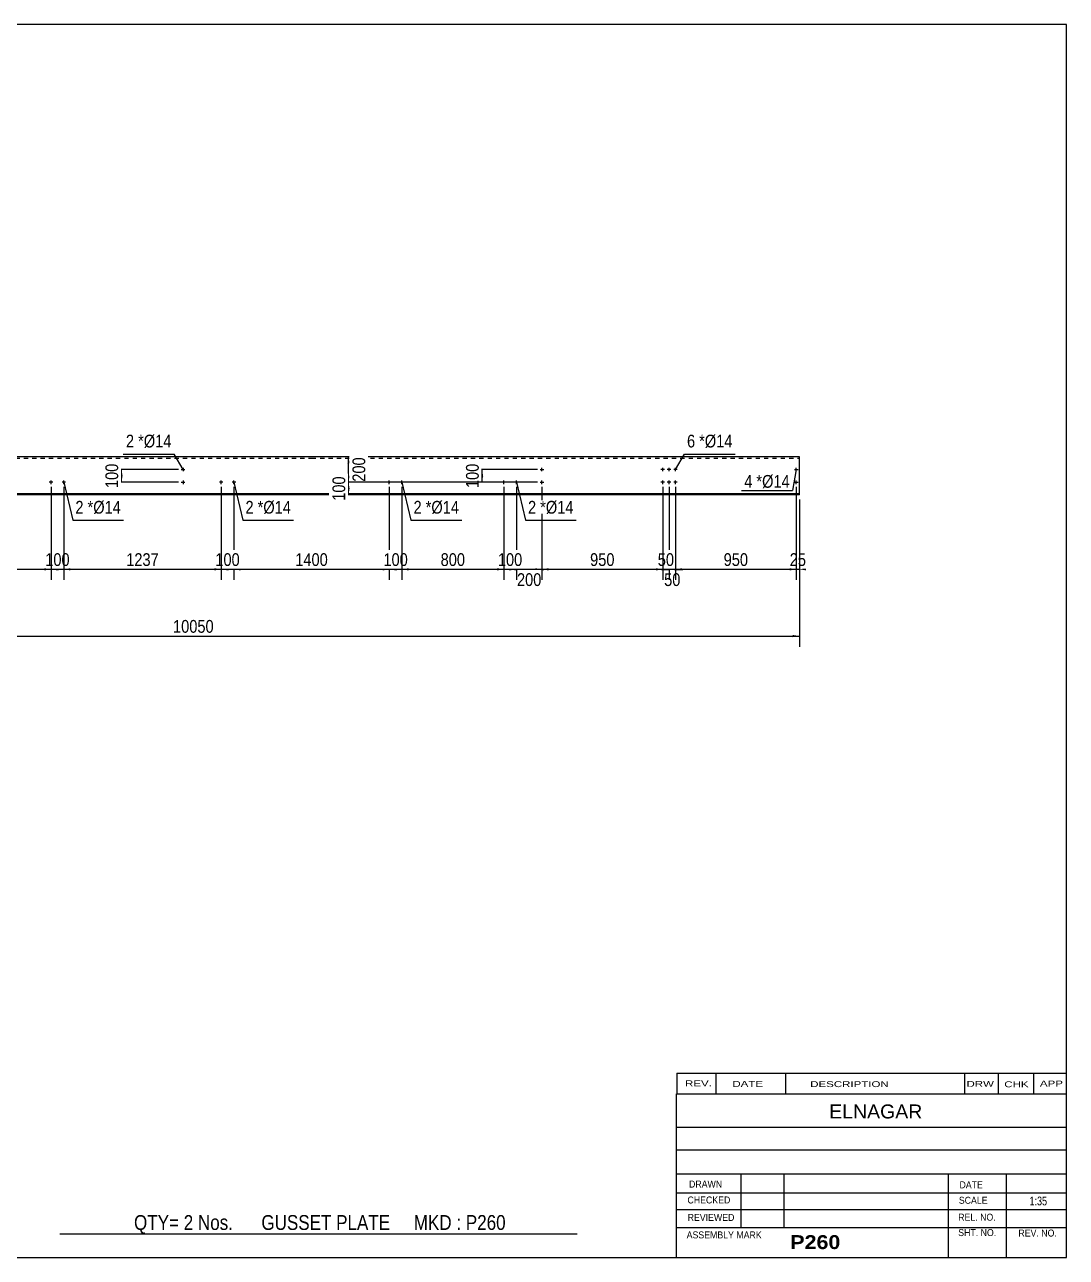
# Model space of a CAD drawing. Header units: millimetres. Extents: x -70 to 332, y -176 to 101.
# Drawn here: x 98.2 to 332.2, y -175.6 to 101.4 of the extents above; entities that cross this region are included whole.
import ezdxf

# ---------------------------------------------------------------- set-up
doc = ezdxf.new("R2010")
doc.units = ezdxf.units.MM
doc.linetypes.add('DXK_LINE_DOT1', pattern=[1.8814, 0.9407, -0.9407])
doc.styles.add('Arial', font='ARIAL.TTF', dxfattribs={"height": 0.2})
doc.styles.add('Arial Bold', font='ARIALBD.TTF', dxfattribs={"height": 0.2})
doc.styles.add('Arial Narrow', font='ARIALN.TTF', dxfattribs={"height": 0.2})

# ---------------------------------------------------------------- blocks, each defined once
blk = doc.blocks.new('Unknown-629074543-2594')
at = {"color": 5, "linetype": 'Continuous'}
for p, q in [((332.25, 101.39), (-67.75, 101.39)), ((-67.75, 101.39), (-67.75, -175.61)), ((332.25, -175.61), (332.25, 101.39)), ((-67.75, -175.61), (332.25, -175.61))]:
    blk.add_line(p, q, dxfattribs=at)
at = {"color": 174, "linetype": 'Continuous', "style": 'Arial'}
blk.add_text('Tekla structures', height=1.9102, rotation=90, dxfattribs=at).set_placement((-68.25, -175.11))
blk = doc.blocks.new('Bolt-629074543-2067 - 2062')
at = {"linetype": 'Continuous'}
for points in [[(104.18, -1.63, -1), (104.18, -1.23, -1)], [(107.04, -1.63, -1), (107.04, -1.23, -1)]]:
    blk.add_hatch(color=3, dxfattribs=at).paths.add_polyline_path(points)
at = {"color": 3, "linetype": 'Continuous'}
for p, q in [((104.58, -1.43), (103.78, -1.43)), ((104.18, -1.83), (104.18, -1.03)), ((107.44, -1.43), (106.64, -1.43)), ((107.04, -1.83), (107.04, -1.03))]:
    blk.add_line(p, q, dxfattribs=at)
blk = doc.blocks.new('Part-629074543-2065 - 2062')
at = {"color": 2, "linetype": 'Continuous'}
for p, q in [((0, -4.29), (0, 4.29)), ((86.68, 4.29), (0, 4.29)), ((162.65, 4.29), (86.78, 4.29)), ((272.3, 4.29), (162.75, 4.29)), ((272.3, -4.29), (272.3, 4.29)), ((0, -3.95), (86.68, -3.95)), ((0, -3.98), (86.68, -3.98)), ((86.68, -4.29), (0, -4.29)), ((86.78, -3.95), (162.65, -3.95)), ((86.78, -3.98), (162.65, -3.98)), ((162.65, -4.29), (86.78, -4.29)), ((162.75, -3.95), (272.3, -3.95)), ((162.75, -3.98), (272.3, -3.98)), ((272.3, -4.29), (162.75, -4.29))]:
    blk.add_line(p, q, dxfattribs=at)
at = {"color": 7, "linetype": 'DXK_LINE_DOT1'}
for p, q in [((86.68, 4.24), (0, 4.24)), ((0, 3.98), (86.68, 3.98)), ((0, 3.95), (86.68, 3.95)), ((162.65, 4.24), (86.78, 4.24)), ((86.78, 3.98), (162.65, 3.98)), ((86.78, 3.95), (162.65, 3.95)), ((272.3, 4.24), (162.75, 4.24)), ((162.75, 3.98), (272.3, 3.98)), ((162.75, 3.95), (272.3, 3.95)), ((86.68, -4.24), (0, -4.24)), ((162.65, -4.24), (86.78, -4.24)), ((272.3, -4.24), (162.75, -4.24))]:
    blk.add_line(p, q, dxfattribs=at)
blk = doc.blocks.new('Bolt-629074543-2068 - 2062')
at = {"linetype": 'Continuous'}
for points in [[(142.39, -1.63, -1), (142.39, -1.23, -1)], [(145.25, -1.63, -1), (145.25, -1.23, -1)]]:
    blk.add_hatch(color=3, dxfattribs=at).paths.add_polyline_path(points)
at = {"color": 3, "linetype": 'Continuous'}
for p, q in [((142.79, -1.43), (141.99, -1.43)), ((142.39, -1.83), (142.39, -1.03)), ((145.65, -1.43), (144.85, -1.43)), ((145.25, -1.83), (145.25, -1.03))]:
    blk.add_line(p, q, dxfattribs=at)
blk = doc.blocks.new('Bolt-629074543-2069 - 2062')
at = {"linetype": 'Continuous'}
for points in [[(180.15, -1.63, -1), (180.15, -1.23, -1)], [(183.01, -1.63, -1), (183.01, -1.23, -1)]]:
    blk.add_hatch(color=3, dxfattribs=at).paths.add_polyline_path(points)
at = {"color": 3, "linetype": 'Continuous'}
for p, q in [((180.55, -1.43), (179.75, -1.43)), ((180.15, -1.83), (180.15, -1.03)), ((183.41, -1.43), (182.61, -1.43)), ((183.01, -1.83), (183.01, -1.03))]:
    blk.add_line(p, q, dxfattribs=at)
blk = doc.blocks.new('Bolt-629074543-2072 - 2062')
at = {"linetype": 'Continuous'}
for points in [[(241.38, 1.43, -1), (241.78, 1.43, -1)], [(242.81, 1.43, -1), (243.21, 1.43, -1)], [(244.24, 1.43, -1), (244.64, 1.43, -1)], [(241.38, -1.43, -1), (241.78, -1.43, -1)], [(242.81, -1.43, -1), (243.21, -1.43, -1)], [(244.24, -1.43, -1), (244.64, -1.43, -1)]]:
    blk.add_hatch(color=3, dxfattribs=at).paths.add_polyline_path(points)
at = {"color": 3, "linetype": 'Continuous'}
for p, q in [((241.98, 1.43), (241.18, 1.43)), ((241.58, 1.03), (241.58, 1.83)), ((243.41, 1.43), (242.61, 1.43)), ((243.01, 1.03), (243.01, 1.83)), ((244.84, 1.43), (244.04, 1.43)), ((244.44, 1.03), (244.44, 1.83)), ((241.98, -1.43), (241.18, -1.43)), ((241.58, -1.83), (241.58, -1.03)), ((243.41, -1.43), (242.61, -1.43)), ((243.01, -1.83), (243.01, -1.03)), ((244.84, -1.43), (244.04, -1.43)), ((244.44, -1.83), (244.44, -1.03))]:
    blk.add_line(p, q, dxfattribs=at)
blk = doc.blocks.new('Bolt-629074543-2073 - 2062')
at = {"linetype": 'Continuous'}
for points in [[(214.24, 1.43, -1), (214.64, 1.43, -1)], [(271.38, 1.43, -1), (271.78, 1.43, -1)]]:
    blk.add_hatch(color=3, dxfattribs=at).paths.add_polyline_path(points)
at = {"color": 3, "linetype": 'Continuous'}
for p, q in [((214.04, 1.43), (214.84, 1.43)), ((214.44, 1.03), (214.44, 1.83)), ((271.18, 1.43), (271.98, 1.43)), ((271.58, 1.03), (271.58, 1.83))]:
    blk.add_line(p, q, dxfattribs=at)
blk = doc.blocks.new('Bolt-629074543-2074 - 2062')
at = {"linetype": 'Continuous'}
for points in [[(214.24, -1.43, -1), (214.64, -1.43, -1)], [(271.38, -1.43, -1), (271.78, -1.43, -1)]]:
    blk.add_hatch(color=3, dxfattribs=at).paths.add_polyline_path(points)
at = {"color": 3, "linetype": 'Continuous'}
for p, q in [((214.04, -1.43), (214.84, -1.43)), ((214.44, -1.83), (214.44, -1.03)), ((271.18, -1.43), (271.98, -1.43)), ((271.58, -1.83), (271.58, -1.03))]:
    blk.add_line(p, q, dxfattribs=at)
blk = doc.blocks.new('Bolt-629074543-2076 - 2062')
at = {"linetype": 'Continuous'}
for points in [[(134.02, 1.43, -1), (133.62, 1.43, -1)], [(134.02, -1.43, -1), (133.62, -1.43, -1)]]:
    blk.add_hatch(color=3, dxfattribs=at).paths.add_polyline_path(points)
at = {"color": 3, "linetype": 'Continuous'}
for p, q in [((133.42, 1.43), (134.22, 1.43)), ((133.82, 1.83), (133.82, 1.03)), ((133.42, -1.43), (134.22, -1.43)), ((133.82, -1.03), (133.82, -1.83))]:
    blk.add_line(p, q, dxfattribs=at)
blk = doc.blocks.new('Bolt-629074543-2077 - 2062')
at = {"linetype": 'Continuous'}
for points in [[(205.87, -1.63, -1), (205.87, -1.23, -1)], [(208.72, -1.63, -1), (208.72, -1.23, -1)]]:
    blk.add_hatch(color=3, dxfattribs=at).paths.add_polyline_path(points)
at = {"color": 3, "linetype": 'Continuous'}
for p, q in [((206.27, -1.43), (205.47, -1.43)), ((205.87, -1.83), (205.87, -1.03)), ((209.12, -1.43), (208.32, -1.43)), ((208.72, -1.83), (208.72, -1.03))]:
    blk.add_line(p, q, dxfattribs=at)
blk = doc.blocks.new('StraightDimension-629074543-2629 - 2062')
at = {"linetype": 'Continuous'}
for points in [[(241.51, -20.75), (243.01, -21), (241.51, -21.25)], [(245.94, -21.25), (244.44, -21), (245.94, -20.75)]]:
    blk.add_hatch(color=7, dxfattribs=at).paths.add_polyline_path(points)
at = {"color": 7, "linetype": 'Continuous'}
for p, q in [((243.01, -2.43), (243.01, -23.25)), ((244.44, -2.43), (244.44, -23.25)), ((243.01, -21), (244.44, -21))]:
    blk.add_line(p, q, dxfattribs=at)
at = {"color": 0}
blk.add_wipeout([(246.15, -25.35), (246.15, -21.15), (241.3, -21.15), (241.3, -25.35)], dxfattribs=at)
at = {"color": 3, "style": 'Arial Narrow'}
blk.add_text('50', height=2.863, dxfattribs=at).set_placement((241.9, -24.75))
blk = doc.blocks.new('StraightDimension-629074543-2639 - 2062')
at = {"linetype": 'Continuous'}
for points in [[(105.68, -21.25), (104.18, -21), (105.68, -20.75)], [(105.54, -20.75), (107.04, -21), (105.54, -21.25)]]:
    blk.add_hatch(color=7, dxfattribs=at).paths.add_polyline_path(points)
at = {"color": 7, "linetype": 'Continuous'}
for p, q in [((104.18, -2.43), (104.18, -23.4)), ((107.04, -2.43), (107.04, -23.4)), ((104.18, -21), (107.04, -21))]:
    blk.add_line(p, q, dxfattribs=at)
at = {"color": 0}
blk.add_wipeout([(108.96, -20.85), (108.96, -16.65), (102.27, -16.65), (102.27, -20.85)], dxfattribs=at)
at = {"color": 3, "style": 'Arial Narrow'}
blk.add_text('100', height=2.863, dxfattribs=at).set_placement((102.87, -20.25))
blk = doc.blocks.new('StraightDimension-629074543-2632 - 2062')
at = {"linetype": 'Continuous'}
for points in [[(210.22, -21.25), (208.72, -21), (210.22, -20.75)], [(212.94, -20.75), (214.44, -21), (212.94, -21.25)]]:
    blk.add_hatch(color=7, dxfattribs=at).paths.add_polyline_path(points)
at = {"color": 7, "linetype": 'Continuous'}
for p, q in [((208.72, -2.43), (208.72, -23.25)), ((214.44, -2.43), (214.44, -23.25)), ((208.72, -21), (214.44, -21))]:
    blk.add_line(p, q, dxfattribs=at)
at = {"color": 0}
blk.add_wipeout([(214.92, -25.35), (214.92, -21.15), (208.24, -21.15), (208.24, -25.35)], dxfattribs=at)
at = {"color": 3, "style": 'Arial Narrow'}
blk.add_text('200', height=2.863, dxfattribs=at).set_placement((208.84, -24.75))
blk = doc.blocks.new('StraightDimension-629074543-2627 - 2062')
at = {"linetype": 'Continuous'}
for points in [[(270.08, -20.75), (271.58, -21), (270.08, -21.25)], [(273.8, -21.25), (272.3, -21), (273.8, -20.75)]]:
    blk.add_hatch(color=7, dxfattribs=at).paths.add_polyline_path(points)
at = {"color": 7, "linetype": 'Continuous'}
for p, q in [((271.58, -2.43), (271.58, -23.4)), ((272.3, -5.29), (272.3, -23.4)), ((271.58, -21), (272.3, -21))]:
    blk.add_line(p, q, dxfattribs=at)
at = {"color": 0}
blk.add_wipeout([(274.37, -20.85), (274.37, -16.65), (269.51, -16.65), (269.51, -20.85)], dxfattribs=at)
at = {"color": 3, "style": 'Arial Narrow'}
blk.add_text('25', height=2.863, dxfattribs=at).set_placement((270.11, -20.25))
blk = doc.blocks.new('StraightDimension-629074543-2636 - 2062')
at = {"linetype": 'Continuous'}
for points in [[(146.75, -21.25), (145.25, -21), (146.75, -20.75)], [(178.65, -20.75), (180.15, -21), (178.65, -21.25)]]:
    blk.add_hatch(color=7, dxfattribs=at).paths.add_polyline_path(points)
at = {"color": 7, "linetype": 'Continuous'}
for p, q in [((145.25, -2.43), (145.25, -23.4)), ((180.15, -2.43), (180.15, -23.4)), ((145.25, -21), (180.15, -21))]:
    blk.add_line(p, q, dxfattribs=at)
at = {"color": 0}
blk.add_wipeout([(166.96, -20.85), (166.96, -16.65), (158.44, -16.65), (158.44, -20.85)], dxfattribs=at)
at = {"color": 3, "style": 'Arial Narrow'}
blk.add_text('1400', height=2.863, dxfattribs=at).set_placement((159.04, -20.25))
blk = doc.blocks.new('StraightDimension-629074543-2640 - 2062')
at = {"linetype": 'Continuous'}
for points in [[(70.78, -21.25), (69.28, -21), (70.78, -20.75)], [(102.68, -20.75), (104.18, -21), (102.68, -21.25)]]:
    blk.add_hatch(color=7, dxfattribs=at).paths.add_polyline_path(points)
at = {"color": 7, "linetype": 'Continuous'}
for p, q in [((69.28, -2.43), (69.28, -23.4)), ((104.18, -2.43), (104.18, -23.4)), ((69.28, -21), (104.18, -21))]:
    blk.add_line(p, q, dxfattribs=at)
at = {"color": 0}
blk.add_wipeout([(90.99, -20.85), (90.99, -16.65), (82.48, -16.65), (82.48, -20.85)], dxfattribs=at)
at = {"color": 3, "style": 'Arial Narrow'}
blk.add_text('1563', height=2.863, dxfattribs=at).set_placement((83.08, -20.25))
blk = doc.blocks.new('StraightDimension-629074543-2635 - 2062')
at = {"linetype": 'Continuous'}
for points in [[(181.65, -21.25), (180.15, -21), (181.65, -20.75)], [(181.51, -20.75), (183.01, -21), (181.51, -21.25)]]:
    blk.add_hatch(color=7, dxfattribs=at).paths.add_polyline_path(points)
at = {"color": 7, "linetype": 'Continuous'}
for p, q in [((180.15, -2.43), (180.15, -23.4)), ((183.01, -2.43), (183.01, -23.4)), ((180.15, -21), (183.01, -21))]:
    blk.add_line(p, q, dxfattribs=at)
at = {"color": 0}
blk.add_wipeout([(184.92, -20.85), (184.92, -16.65), (178.24, -16.65), (178.24, -20.85)], dxfattribs=at)
at = {"color": 3, "style": 'Arial Narrow'}
blk.add_text('100', height=2.863, dxfattribs=at).set_placement((178.84, -20.25))
blk = doc.blocks.new('StraightDimension-629074543-2162 - 2062')
at = {"linetype": 'Continuous'}
for points in [[(1.5, -36.25), (0, -36), (1.5, -35.75)], [(270.8, -35.75), (272.3, -36), (270.8, -36.25)]]:
    blk.add_hatch(color=7, dxfattribs=at).paths.add_polyline_path(points)
at = {"color": 7, "linetype": 'Continuous'}
for p, q in [((0, -5.29), (0, -38.4)), ((272.3, -5.29), (272.3, -38.4)), ((0, -36), (272.3, -36))]:
    blk.add_line(p, q, dxfattribs=at)
at = {"color": 0}
blk.add_wipeout([(141.32, -35.85), (141.32, -31.65), (130.98, -31.65), (130.98, -35.85)], dxfattribs=at)
at = {"color": 3, "style": 'Arial Narrow'}
blk.add_text('10050', height=2.863, dxfattribs=at).set_placement((131.58, -35.25))
blk = doc.blocks.new('StraightDimension-629074543-2166 - 2062')
at = {"linetype": 'Continuous'}
for points in [[(200.75, -0.07), (201, 1.43), (201.25, -0.07)], [(201.25, 0.07), (201, -1.43), (200.75, 0.07)]]:
    blk.add_hatch(color=7, dxfattribs=at).paths.add_polyline_path(points)
at = {"color": 7, "linetype": 'Continuous'}
for p, q in [((213.44, 1.43), (198.75, 1.43)), ((201, -1.43), (201, 1.43)), ((213.44, -1.43), (198.75, -1.43))]:
    blk.add_line(p, q, dxfattribs=at)
at = {"color": 0}
blk.add_wipeout([(200.85, 3.34), (196.65, 3.34), (196.65, -3.34), (200.85, -3.34)], dxfattribs=at)
at = {"color": 3, "style": 'Arial Narrow'}
blk.add_text('100', height=2.863, rotation=90.0002, dxfattribs=at).set_placement((200.25, -2.74))
blk = doc.blocks.new('StraightDimension-629074543-2630 - 2062')
at = {"linetype": 'Continuous'}
for points in [[(240.08, -20.75), (241.58, -21), (240.08, -21.25)], [(244.51, -21.25), (243.01, -21), (244.51, -20.75)]]:
    blk.add_hatch(color=7, dxfattribs=at).paths.add_polyline_path(points)
at = {"color": 7, "linetype": 'Continuous'}
for p, q in [((241.58, -2.43), (241.58, -23.4)), ((243.01, -2.43), (243.01, -23.4)), ((241.58, -21), (243.01, -21))]:
    blk.add_line(p, q, dxfattribs=at)
at = {"color": 0}
blk.add_wipeout([(244.72, -20.85), (244.72, -16.65), (239.87, -16.65), (239.87, -20.85)], dxfattribs=at)
at = {"color": 3, "style": 'Arial Narrow'}
blk.add_text('50', height=2.863, dxfattribs=at).set_placement((240.47, -20.25))
blk = doc.blocks.new('StraightDimension-629074543-2172 - 2062')
at = {"linetype": 'Continuous'}
for points in [[(119.75, -0.07), (120, 1.43), (120.25, -0.07)], [(120.25, 0.07), (120, -1.43), (119.75, 0.07)]]:
    blk.add_hatch(color=7, dxfattribs=at).paths.add_polyline_path(points)
at = {"color": 7, "linetype": 'Continuous'}
for p, q in [((132.82, 1.43), (117.75, 1.43)), ((120, -1.43), (120, 1.43)), ((132.82, -1.43), (117.75, -1.43))]:
    blk.add_line(p, q, dxfattribs=at)
at = {"color": 0}
blk.add_wipeout([(119.85, 3.34), (115.65, 3.34), (115.65, -3.34), (119.85, -3.34)], dxfattribs=at)
at = {"color": 3, "style": 'Arial Narrow'}
blk.add_text('100', height=2.863, rotation=90.0002, dxfattribs=at).set_placement((119.25, -2.74))
blk = doc.blocks.new('StraightDimension-629074543-2184 - 2062')
at = {"linetype": 'Continuous'}
for points in [[(170.75, 2.79), (171, 4.29), (171.25, 2.79)], [(171.25, 0.07), (171, -1.43), (170.75, 0.07)]]:
    blk.add_hatch(color=7, dxfattribs=at).paths.add_polyline_path(points)
at = {"color": 7, "linetype": 'Continuous'}
for p, q in [((207.72, 4.29), (168.6, 4.29)), ((171, -1.43), (171, 4.29)), ((213.44, -1.43), (168.6, -1.43))]:
    blk.add_line(p, q, dxfattribs=at)
at = {"color": 0}
blk.add_wipeout([(175.35, 4.77), (171.15, 4.77), (171.15, -1.91), (175.35, -1.91)], dxfattribs=at)
at = {"color": 3, "style": 'Arial Narrow'}
blk.add_text('200', height=2.863, rotation=90.0002, dxfattribs=at).set_placement((174.75, -1.31))
blk = doc.blocks.new('StraightDimension-629074543-2631 - 2062')
at = {"linetype": 'Continuous'}
for points in [[(215.94, -21.25), (214.44, -21), (215.94, -20.75)], [(240.08, -20.75), (241.58, -21), (240.08, -21.25)]]:
    blk.add_hatch(color=7, dxfattribs=at).paths.add_polyline_path(points)
at = {"color": 7, "linetype": 'Continuous'}
for p, q in [((214.44, -2.43), (214.44, -23.4)), ((241.58, -2.43), (241.58, -23.4)), ((214.44, -21), (241.58, -21))]:
    blk.add_line(p, q, dxfattribs=at)
at = {"color": 0}
blk.add_wipeout([(231.35, -20.85), (231.35, -16.65), (224.67, -16.65), (224.67, -20.85)], dxfattribs=at)
at = {"color": 3, "style": 'Arial Narrow'}
blk.add_text('950', height=2.863, dxfattribs=at).set_placement((225.27, -20.25))
blk = doc.blocks.new('StraightDimension-629074543-2185 - 2062')
at = {"linetype": 'Continuous'}
for points in [[(170.75, -2.93), (171, -1.43), (171.25, -2.93)], [(171.25, -2.79), (171, -4.29), (170.75, -2.79)]]:
    blk.add_hatch(color=7, dxfattribs=at).paths.add_polyline_path(points)
at = {"color": 7, "linetype": 'Continuous'}
for p, q in [((213.44, -1.43), (168.75, -1.43)), ((171, -4.29), (171, -1.43)), ((207.72, -4.29), (168.75, -4.29))]:
    blk.add_line(p, q, dxfattribs=at)
at = {"color": 0}
blk.add_wipeout([(170.85, 0.49), (166.65, 0.49), (166.65, -6.2), (170.85, -6.2)], dxfattribs=at)
at = {"color": 3, "style": 'Arial Narrow'}
blk.add_text('100', height=2.863, rotation=90.0002, dxfattribs=at).set_placement((170.25, -5.6))
blk = doc.blocks.new('StraightDimension-629074543-2628 - 2062')
at = {"linetype": 'Continuous'}
for points in [[(245.94, -21.25), (244.44, -21), (245.94, -20.75)], [(270.08, -20.75), (271.58, -21), (270.08, -21.25)]]:
    blk.add_hatch(color=7, dxfattribs=at).paths.add_polyline_path(points)
at = {"color": 7, "linetype": 'Continuous'}
for p, q in [((244.44, -2.43), (244.44, -23.4)), ((271.58, -2.43), (271.58, -23.4)), ((244.44, -21), (271.58, -21))]:
    blk.add_line(p, q, dxfattribs=at)
at = {"color": 0}
blk.add_wipeout([(261.35, -20.85), (261.35, -16.65), (254.67, -16.65), (254.67, -20.85)], dxfattribs=at)
at = {"color": 3, "style": 'Arial Narrow'}
blk.add_text('950', height=2.863, dxfattribs=at).set_placement((255.27, -20.25))
blk = doc.blocks.new('StraightDimension-629074543-2633 - 2062')
at = {"linetype": 'Continuous'}
for points in [[(207.37, -21.25), (205.87, -21), (207.37, -20.75)], [(207.22, -20.75), (208.72, -21), (207.22, -21.25)]]:
    blk.add_hatch(color=7, dxfattribs=at).paths.add_polyline_path(points)
at = {"color": 7, "linetype": 'Continuous'}
for p, q in [((205.87, -2.43), (205.87, -23.4)), ((208.72, -2.43), (208.72, -23.4)), ((205.87, -21), (208.72, -21))]:
    blk.add_line(p, q, dxfattribs=at)
at = {"color": 0}
blk.add_wipeout([(210.64, -20.85), (210.64, -16.65), (203.95, -16.65), (203.95, -20.85)], dxfattribs=at)
at = {"color": 3, "style": 'Arial Narrow'}
blk.add_text('100', height=2.863, dxfattribs=at).set_placement((204.55, -20.25))
blk = doc.blocks.new('StraightDimension-629074543-2634 - 2062')
at = {"linetype": 'Continuous'}
for points in [[(184.51, -21.25), (183.01, -21), (184.51, -20.75)], [(204.37, -20.75), (205.87, -21), (204.37, -21.25)]]:
    blk.add_hatch(color=7, dxfattribs=at).paths.add_polyline_path(points)
at = {"color": 7, "linetype": 'Continuous'}
for p, q in [((183.01, -2.43), (183.01, -23.4)), ((205.87, -2.43), (205.87, -23.4)), ((183.01, -21), (205.87, -21))]:
    blk.add_line(p, q, dxfattribs=at)
at = {"color": 0}
blk.add_wipeout([(197.78, -20.85), (197.78, -16.65), (191.09, -16.65), (191.09, -20.85)], dxfattribs=at)
at = {"color": 3, "style": 'Arial Narrow'}
blk.add_text('800', height=2.863, dxfattribs=at).set_placement((191.69, -20.25))
blk = doc.blocks.new('StraightDimension-629074543-2637 - 2062')
at = {"linetype": 'Continuous'}
for points in [[(143.89, -21.25), (142.39, -21), (143.89, -20.75)], [(143.75, -20.75), (145.25, -21), (143.75, -21.25)]]:
    blk.add_hatch(color=7, dxfattribs=at).paths.add_polyline_path(points)
at = {"color": 7, "linetype": 'Continuous'}
for p, q in [((142.39, -2.43), (142.39, -23.4)), ((145.25, -2.43), (145.25, -23.4)), ((142.39, -21), (145.25, -21))]:
    blk.add_line(p, q, dxfattribs=at)
at = {"color": 0}
blk.add_wipeout([(147.16, -20.85), (147.16, -16.65), (140.48, -16.65), (140.48, -20.85)], dxfattribs=at)
at = {"color": 3, "style": 'Arial Narrow'}
blk.add_text('100', height=2.863, dxfattribs=at).set_placement((141.08, -20.25))
blk = doc.blocks.new('StraightDimension-629074543-2638 - 2062')
at = {"linetype": 'Continuous'}
for points in [[(108.54, -21.25), (107.04, -21), (108.54, -20.75)], [(140.89, -20.75), (142.39, -21), (140.89, -21.25)]]:
    blk.add_hatch(color=7, dxfattribs=at).paths.add_polyline_path(points)
at = {"color": 7, "linetype": 'Continuous'}
for p, q in [((107.04, -2.43), (107.04, -23.4)), ((142.39, -2.43), (142.39, -23.4)), ((107.04, -21), (142.39, -21))]:
    blk.add_line(p, q, dxfattribs=at)
at = {"color": 0}
blk.add_wipeout([(128.97, -20.85), (128.97, -16.65), (120.46, -16.65), (120.46, -20.85)], dxfattribs=at)
at = {"color": 3, "style": 'Arial Narrow'}
blk.add_text('1237', height=2.863, dxfattribs=at).set_placement((121.06, -20.25))
blk = doc.blocks.new('CBS_NAME_BLOG-629074543-2833')
at = {"color": 7, "linetype": 'Continuous'}
for p, q in [((244.66, -138.86), (332.18, -138.86)), ((244.66, -175.56), (244.66, -138.86)), ((244.66, -146.39), (332.18, -146.39)), ((244.73, -151.45), (332.25, -151.45)), ((244.66, -156.82), (332.18, -156.82)), ((259.18, -168.92), (259.18, -156.83)), ((268.87, -168.9), (268.87, -156.83)), ((305.78, -175.56), (305.78, -156.83)), ((318.83, -175.56), (318.83, -156.82)), ((244.67, -161.12), (332.25, -161.1)), ((244.66, -164.86), (332.18, -164.86)), ((244.66, -168.91), (332.18, -168.91)), ((244.66, -175.61), (332.25, -175.61))]:
    blk.add_line(p, q, dxfattribs=at)
at = {"color": 3, "linetype": 'Continuous', "style": 'Arial'}
blk.add_text('ELNAGAR', height=3.133, dxfattribs=at).set_placement((278.98, -144.39))
at = {"color": 3, "linetype": 'Continuous'}
for s, height, style, width, p in [('DRAWN', 1.566, 'Arial', 0.9, (247.49, -159.93)), ('DATE', 1.566, 'Arial', 0.9, (308.25, -160.09)), ('CHECKED', 1.566, 'Arial', 0.9, (247.14, -163.5)), ('SCALE', 1.566, 'Arial', 0.9, (308.1, -163.57)), ('1:35', 1.957, 'Arial Narrow', 0.9, (323.99, -163.92)), ('REVIEWED', 1.566, 'Arial', 0.9, (247.18, -167.42)), ('REL. NO.', 1.566, 'Arial', 0.9, (307.96, -167.37)), ('ASSEMBLY MARK', 1.5663, 'Arial', 0.9, (246.96, -171.35)), ('P260', 3.131, 'Arial Bold', 1.1, (270.24, -173.75)), ('SHT. NO.', 1.566, 'Arial', 0.9, (307.96, -170.83)), ('REV. NO.', 1.566, 'Arial', 0.9, (321.48, -170.93))]:
    blk.add_text(s, height=height, dxfattribs=dict(at, style=style, width=width)).set_placement(p)
blk = doc.blocks.new('CBS_CALLOFF-629074543-2832')
at = {"color": 7, "linetype": 'Continuous'}
blk.add_line((106.13, -170.34), (222.36, -170.36), dxfattribs=at)
at = {"color": 3, "linetype": 'Continuous', "style": 'Arial Narrow'}
blk.add_text('QTY= 2 Nos.      GUSSET PLATE     MKD : P260', height=3.3405, dxfattribs=at).set_placement((122.81, -169.45))
blk = doc.blocks.new('CBS_REVISION-629074543-2834')
at = {"color": 7, "linetype": 'Continuous'}
for p, q in [((244.74, -134.22), (244.74, -138.86)), ((244.74, -134.23), (332.24, -134.23)), ((253.54, -134.23), (253.54, -138.86)), ((269.13, -134.23), (269.13, -138.79)), ((309.39, -134.23), (309.39, -138.85)), ((316.93, -134.23), (316.93, -138.86)), ((324.88, -134.23), (324.88, -138.86)), ((244.74, -138.86), (332.24, -138.86))]:
    blk.add_line(p, q, dxfattribs=at)
at = {"color": 7, "style": 'Arial Narrow', "width": 1.7}
for s, height, p in [('REV.', 1.326, (246.6, -137.18)), ('DATE', 1.326, (257.23, -137.3)), ('DESCRIPTION', 1.3257, (274.71, -137.35)), ('DRW', 1.326, (309.82, -137.29)), ('CHK', 1.326, (318.31, -137.38)), ('APP', 1.326, (326.31, -137.22))]:
    blk.add_text(s, height=height, dxfattribs=at).set_placement(p)
blk = doc.blocks.new('MarkSet-629074543-2209 - 2062')
at = {"color": 0}
blk.add_wipeout([(261.72, -2.67), (261.72, 0.33), (259.9, 0.33), (259.9, -2.67)], dxfattribs=at)
blk.add_wipeout([(261.72, -2.67), (261.72, 0.33), (259.9, 0.33), (259.9, -2.67)], dxfattribs=at)
blk.add_wipeout([(263.9, -2.67), (263.9, 0.33), (262.62, 0.33), (262.62, -2.67)], dxfattribs=at)
blk.add_wipeout([(263.9, -2.67), (263.9, 0.33), (262.62, 0.33), (262.62, -2.67)], dxfattribs=at)
at = {"color": 3, "style": 'Arial Narrow'}
blk.add_text('4', height=2.86, dxfattribs=at).set_placement((259.9, -2.67))
at = {"color": 0}
blk.add_wipeout([(270.11, -2.67), (270.11, 0.33), (263.9, 0.33), (263.9, -2.67)], dxfattribs=at)
blk.add_wipeout([(270.11, -2.67), (270.11, 0.33), (263.9, 0.33), (263.9, -2.67)], dxfattribs=at)
at = {"color": 7, "linetype": 'Continuous'}
for p in [(271.58, 1.43), (259.3, -3.27)]:
    blk.add_line(p, (270.71, -3.27), dxfattribs=at)
at = {"color": 3, "style": 'Arial Narrow'}
for s, height, p in [('*', 2.86, (262.62, -2.67)), ('Ø14', 2.863, (263.9, -2.67))]:
    blk.add_text(s, height=height, dxfattribs=at).set_placement(p)
blk = doc.blocks.new('Mark-629074543-2213 - 2062')
at = {"color": 7, "linetype": 'Continuous'}
blk.add_line((109.04, -9.99), (120.46, -9.99), dxfattribs=at)
at = {"color": 0}
blk.add_wipeout([(111.47, -8.49), (111.47, -5.49), (109.64, -5.49), (109.64, -8.49)], dxfattribs=at)
blk.add_wipeout([(111.47, -8.49), (111.47, -5.49), (109.64, -5.49), (109.64, -8.49)], dxfattribs=at)
at = {"color": 7, "linetype": 'Continuous'}
blk.add_line((107.04, -1.43), (109.04, -9.99), dxfattribs=at)
at = {"color": 0}
blk.add_wipeout([(113.65, -8.49), (113.65, -5.49), (112.37, -5.49), (112.37, -8.49)], dxfattribs=at)
blk.add_wipeout([(113.65, -8.49), (113.65, -5.49), (112.37, -5.49), (112.37, -8.49)], dxfattribs=at)
at = {"color": 3, "style": 'Arial Narrow'}
blk.add_text('2', height=2.86, dxfattribs=at).set_placement((109.64, -8.49))
at = {"color": 0}
blk.add_wipeout([(119.86, -8.49), (119.86, -5.49), (113.65, -5.49), (113.65, -8.49)], dxfattribs=at)
blk.add_wipeout([(119.86, -8.49), (119.86, -5.49), (113.65, -5.49), (113.65, -8.49)], dxfattribs=at)
at = {"color": 3, "style": 'Arial Narrow'}
for s, height, p in [('Ø14', 2.863, (113.65, -8.49)), ('*', 2.86, (112.37, -8.49))]:
    blk.add_text(s, height=height, dxfattribs=at).set_placement(p)
blk = doc.blocks.new('Mark-629074543-2214 - 2062')
at = {"color": 7, "linetype": 'Continuous'}
blk.add_line((147.25, -9.99), (158.67, -9.99), dxfattribs=at)
at = {"color": 0}
blk.add_wipeout([(149.68, -8.49), (149.68, -5.49), (147.85, -5.49), (147.85, -8.49)], dxfattribs=at)
blk.add_wipeout([(149.68, -8.49), (149.68, -5.49), (147.85, -5.49), (147.85, -8.49)], dxfattribs=at)
at = {"color": 7, "linetype": 'Continuous'}
blk.add_line((145.25, -1.43), (147.25, -9.99), dxfattribs=at)
at = {"color": 0}
blk.add_wipeout([(151.86, -8.49), (151.86, -5.49), (150.58, -5.49), (150.58, -8.49)], dxfattribs=at)
blk.add_wipeout([(151.86, -8.49), (151.86, -5.49), (150.58, -5.49), (150.58, -8.49)], dxfattribs=at)
at = {"color": 3, "style": 'Arial Narrow'}
blk.add_text('2', height=2.86, dxfattribs=at).set_placement((147.85, -8.49))
at = {"color": 0}
blk.add_wipeout([(158.07, -8.49), (158.07, -5.49), (151.86, -5.49), (151.86, -8.49)], dxfattribs=at)
blk.add_wipeout([(158.07, -8.49), (158.07, -5.49), (151.86, -5.49), (151.86, -8.49)], dxfattribs=at)
at = {"color": 3, "style": 'Arial Narrow'}
for s, height, p in [('Ø14', 2.863, (151.86, -8.49)), ('*', 2.86, (150.58, -8.49))]:
    blk.add_text(s, height=height, dxfattribs=at).set_placement(p)
blk = doc.blocks.new('Mark-629074543-2215 - 2062')
at = {"color": 7, "linetype": 'Continuous'}
blk.add_line((185.01, -9.99), (196.43, -9.99), dxfattribs=at)
at = {"color": 0}
blk.add_wipeout([(187.44, -8.49), (187.44, -5.49), (185.61, -5.49), (185.61, -8.49)], dxfattribs=at)
blk.add_wipeout([(187.44, -8.49), (187.44, -5.49), (185.61, -5.49), (185.61, -8.49)], dxfattribs=at)
at = {"color": 7, "linetype": 'Continuous'}
blk.add_line((183.01, -1.43), (185.01, -9.99), dxfattribs=at)
at = {"color": 0}
blk.add_wipeout([(189.61, -8.49), (189.61, -5.49), (188.34, -5.49), (188.34, -8.49)], dxfattribs=at)
blk.add_wipeout([(189.61, -8.49), (189.61, -5.49), (188.34, -5.49), (188.34, -8.49)], dxfattribs=at)
at = {"color": 3, "style": 'Arial Narrow'}
blk.add_text('2', height=2.86, dxfattribs=at).set_placement((185.61, -8.49))
at = {"color": 0}
blk.add_wipeout([(195.83, -8.49), (195.83, -5.49), (189.61, -5.49), (189.61, -8.49)], dxfattribs=at)
blk.add_wipeout([(195.83, -8.49), (195.83, -5.49), (189.61, -5.49), (189.61, -8.49)], dxfattribs=at)
at = {"color": 3, "style": 'Arial Narrow'}
for s, height, p in [('Ø14', 2.863, (189.61, -8.49)), ('*', 2.86, (188.34, -8.49))]:
    blk.add_text(s, height=height, dxfattribs=at).set_placement(p)
blk = doc.blocks.new('Mark-629074543-2217 - 2062')
at = {"color": 7, "linetype": 'Continuous'}
for p, q in [((244.44, 1.43), (246.44, 4.89)), ((246.44, 4.89), (257.86, 4.89))]:
    blk.add_line(p, q, dxfattribs=at)
at = {"color": 0}
blk.add_wipeout([(248.87, 6.39), (248.87, 9.39), (247.04, 9.39), (247.04, 6.39)], dxfattribs=at)
blk.add_wipeout([(248.87, 6.39), (248.87, 9.39), (247.04, 9.39), (247.04, 6.39)], dxfattribs=at)
blk.add_wipeout([(251.04, 6.39), (251.04, 9.39), (249.77, 9.39), (249.77, 6.39)], dxfattribs=at)
blk.add_wipeout([(251.04, 6.39), (251.04, 9.39), (249.77, 9.39), (249.77, 6.39)], dxfattribs=at)
at = {"color": 3, "style": 'Arial Narrow'}
blk.add_text('6', height=2.86, dxfattribs=at).set_placement((247.04, 6.39))
at = {"color": 0}
blk.add_wipeout([(257.26, 6.39), (257.26, 9.39), (251.04, 9.39), (251.04, 6.39)], dxfattribs=at)
blk.add_wipeout([(257.26, 6.39), (257.26, 9.39), (251.04, 9.39), (251.04, 6.39)], dxfattribs=at)
at = {"color": 3, "style": 'Arial Narrow'}
for s, height, p in [('*', 2.86, (249.77, 6.39)), ('Ø14', 2.863, (251.04, 6.39))]:
    blk.add_text(s, height=height, dxfattribs=at).set_placement(p)
blk = doc.blocks.new('Mark-629074543-2218 - 2062')
at = {"color": 7, "linetype": 'Continuous'}
for p in [(120.4, 4.89), (133.82, 1.43)]:
    blk.add_line(p, (131.82, 4.89), dxfattribs=at)
at = {"color": 0}
blk.add_wipeout([(122.83, 6.39), (122.83, 9.39), (121, 9.39), (121, 6.39)], dxfattribs=at)
blk.add_wipeout([(122.83, 6.39), (122.83, 9.39), (121, 9.39), (121, 6.39)], dxfattribs=at)
blk.add_wipeout([(125.01, 6.39), (125.01, 9.39), (123.73, 9.39), (123.73, 6.39)], dxfattribs=at)
blk.add_wipeout([(125.01, 6.39), (125.01, 9.39), (123.73, 9.39), (123.73, 6.39)], dxfattribs=at)
at = {"color": 3, "style": 'Arial Narrow'}
blk.add_text('2', height=2.86, dxfattribs=at).set_placement((121, 6.39))
at = {"color": 0}
blk.add_wipeout([(131.22, 6.39), (131.22, 9.39), (125.01, 9.39), (125.01, 6.39)], dxfattribs=at)
blk.add_wipeout([(131.22, 6.39), (131.22, 9.39), (125.01, 9.39), (125.01, 6.39)], dxfattribs=at)
at = {"color": 3, "style": 'Arial Narrow'}
for s, height, p in [('*', 2.86, (123.73, 6.39)), ('Ø14', 2.863, (125.01, 6.39))]:
    blk.add_text(s, height=height, dxfattribs=at).set_placement(p)
blk = doc.blocks.new('Mark-629074543-2219 - 2062')
at = {"color": 7, "linetype": 'Continuous'}
blk.add_line((210.72, -9.99), (222.14, -9.99), dxfattribs=at)
at = {"color": 0}
blk.add_wipeout([(213.15, -8.49), (213.15, -5.49), (211.32, -5.49), (211.32, -8.49)], dxfattribs=at)
blk.add_wipeout([(213.15, -8.49), (213.15, -5.49), (211.32, -5.49), (211.32, -8.49)], dxfattribs=at)
at = {"color": 7, "linetype": 'Continuous'}
blk.add_line((208.72, -1.43), (210.72, -9.99), dxfattribs=at)
at = {"color": 0}
blk.add_wipeout([(215.33, -8.49), (215.33, -5.49), (214.05, -5.49), (214.05, -8.49)], dxfattribs=at)
blk.add_wipeout([(215.33, -8.49), (215.33, -5.49), (214.05, -5.49), (214.05, -8.49)], dxfattribs=at)
at = {"color": 3, "style": 'Arial Narrow'}
blk.add_text('2', height=2.86, dxfattribs=at).set_placement((211.32, -8.49))
at = {"color": 0}
blk.add_wipeout([(221.54, -8.49), (221.54, -5.49), (215.33, -5.49), (215.33, -8.49)], dxfattribs=at)
blk.add_wipeout([(221.54, -8.49), (221.54, -5.49), (215.33, -5.49), (215.33, -8.49)], dxfattribs=at)
at = {"color": 3, "style": 'Arial Narrow'}
for s, height, p in [('Ø14', 2.863, (215.33, -8.49)), ('*', 2.86, (214.05, -8.49))]:
    blk.add_text(s, height=height, dxfattribs=at).set_placement(p)

msp = doc.modelspace()

# ---------------------------------------------------------------- block references
for name in ['Unknown-629074543-2594', 'Part-629074543-2065 - 2062', 'Bolt-629074543-2076 - 2062', 'Bolt-629074543-2073 - 2062', 'Bolt-629074543-2072 - 2062', 'Bolt-629074543-2067 - 2062', 'Bolt-629074543-2068 - 2062', 'Bolt-629074543-2069 - 2062', 'Bolt-629074543-2077 - 2062', 'Bolt-629074543-2074 - 2062', 'CBS_REVISION-629074543-2834', 'CBS_NAME_BLOG-629074543-2833', 'CBS_CALLOFF-629074543-2832']:
    msp.add_blockref(name, (0, 0))

# ---------------------------------------------------------------- next in the draw order: block references
for name in ['Mark-629074543-2217 - 2062', 'StraightDimension-629074543-2172 - 2062', 'StraightDimension-629074543-2639 - 2062', 'StraightDimension-629074543-2636 - 2062', 'StraightDimension-629074543-2632 - 2062', 'StraightDimension-629074543-2629 - 2062', 'StraightDimension-629074543-2627 - 2062']:
    msp.add_blockref(name, (0, 0))

# ---------------------------------------------------------------- next in the draw order: block references
for name in ['Mark-629074543-2218 - 2062', 'StraightDimension-629074543-2166 - 2062', 'StraightDimension-629074543-2640 - 2062', 'StraightDimension-629074543-2635 - 2062']:
    msp.add_blockref(name, (0, 0))

# ---------------------------------------------------------------- next in the draw order: block references
for name in ['StraightDimension-629074543-2184 - 2062', 'StraightDimension-629074543-2162 - 2062']:
    msp.add_blockref(name, (0, 0))

# ---------------------------------------------------------------- next in the draw order: block references
for name in ['StraightDimension-629074543-2637 - 2062', 'StraightDimension-629074543-2630 - 2062']:
    msp.add_blockref(name, (0, 0))

# ---------------------------------------------------------------- next in the draw order: block references
for name in ['StraightDimension-629074543-2638 - 2062', 'Mark-629074543-2214 - 2062', 'StraightDimension-629074543-2631 - 2062', 'StraightDimension-629074543-2628 - 2062']:
    msp.add_blockref(name, (0, 0))

# ---------------------------------------------------------------- next in the draw order: block references
for name in ['StraightDimension-629074543-2185 - 2062', 'MarkSet-629074543-2209 - 2062', 'Mark-629074543-2213 - 2062']:
    msp.add_blockref(name, (0, 0))

# ---------------------------------------------------------------- next in the draw order: block references
msp.add_blockref('StraightDimension-629074543-2633 - 2062', (0, 0))

# ---------------------------------------------------------------- next in the draw order: block references
for name in ['StraightDimension-629074543-2634 - 2062', 'Mark-629074543-2219 - 2062']:
    msp.add_blockref(name, (0, 0))

# ---------------------------------------------------------------- next in the draw order: block references
msp.add_blockref('Mark-629074543-2215 - 2062', (0, 0))

doc.saveas('drawing.dxf')
